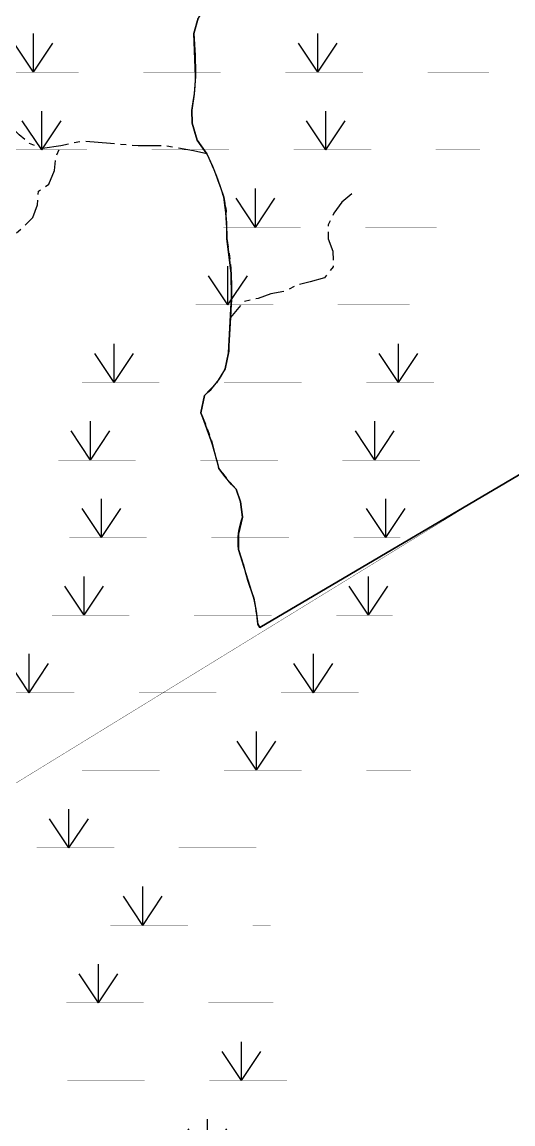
# Model space of a CAD drawing. Extents: x 209123 to 210085, y 4843977 to 4845861.
# Drawn here: x 209472.5 to 209662.4, y 4844876.4 to 4845302.7 of the extents above; entities that cross this region are included whole.
import ezdxf

# ---------------------------------------------------------------- set-up
doc = ezdxf.new("R2010")
doc.units = 0
doc.header["$LTSCALE"] = 1.5
doc.header["$MEASUREMENT"] = 0
doc.linetypes.add('TRACO_13', pattern=[12, 7.5, -1.5, 1.5, -1.5])
doc.layers.get('0').update_dxf_attribs({"linetype": 'CONTINUOUS'})
for name, color, linetype in [('CD-MALHA-LOTES', 7, 'CONTINUOUS'), ('HD-ALAGADO-BREJO', 170, 'CONTINUOUS'), ('HD-CURSO-INTER', 170, 'CONTINUOUS'), ('LM-LIM-SETOR-FISCAL', 7, 'CONTINUOUS'), ('RU-QUADRAS', 210, 'CONTINUOUS')]:
    doc.layers.add(name, color=color, linetype=linetype)
doc.linetypes.add('Limite', pattern='A,20,-3,[130,ltypeshp.shx,S=6.35,R=0,X=0,Y=0],-3,20', length=46)

# ---------------------------------------------------------------- blocks, each defined once
blk = doc.blocks.new('COD094', base_point=(198052.515178, 4844243.71571))
for q in [(198060.015178, 4844258.71571), (198052.515178, 4844254.96571), (198067.515178, 4844254.96571)]:
    blk.add_line((198060.015178, 4844243.71571), q)
blk = doc.blocks.new('*X7')
at = {"layer": 'HD-ALAGADO-BREJO', "const_width": 0.13}
for points in [[(209469.392967, 4845283.258323), (209494.392967, 4845283.259174)], [(209519.392967, 4845283.260025), (209549.392967, 4845283.261047)], [(209574.392967, 4845283.261898), (209579.392967, 4845283.262069)], [(209579.392967, 4845283.262069), (209604.392967, 4845283.26292)], [(209629.392967, 4845283.263771), (209649.392967, 4845283.264452)], [(209649.392967, 4845283.264452), (209653.164491, 4845283.26004)], [(209467.569153, 4845253.258151), (209472.569153, 4845253.258324)], [(209472.569153, 4845253.258324), (209497.569153, 4845253.25919)], [(209522.569153, 4845253.260055), (209552.569153, 4845253.261094)], [(209577.569153, 4845253.261959), (209582.569153, 4845253.262133)], [(209582.569153, 4845253.262133), (209607.569153, 4845253.262998)], [(209632.569153, 4845253.263863), (209647.569153, 4845253.264383)], [(209647.569153, 4845253.264383), (209649.646536, 4845253.259972)], [(209550.307789, 4845223.258946), (209555.307789, 4845223.259197)], [(209555.307789, 4845223.259197), (209580.307789, 4845223.260452)], [(209605.307789, 4845223.261707), (209630.307789, 4845223.262963)], [(209630.307789, 4845223.262963), (209632.920064, 4845223.259772)], [(209539.657384, 4845193.258806), (209544.657384, 4845193.259057)], [(209544.657384, 4845193.259057), (209569.657384, 4845193.260311)], [(209594.657384, 4845193.261565), (209619.657384, 4845193.26282)], [(209619.657384, 4845193.26282), (209622.415497, 4845193.259634)], [(209495.65302, 4845163.258333), (209500.65302, 4845163.258531)], [(209500.65302, 4845163.258531), (209525.65302, 4845163.259521)], [(209550.65302, 4845163.260511), (209580.65302, 4845163.261698)], [(209605.65302, 4845163.262688), (209610.65302, 4845163.262886)], [(209610.65302, 4845163.262886), (209630.65302, 4845163.263678)], [(209630.65302, 4845163.263678), (209631.940941, 4845163.259696)], [(209486.452622, 4845133.258208), (209491.452622, 4845133.258403)], [(209491.452622, 4845133.258403), (209516.452621, 4845133.259377)], [(209541.452621, 4845133.260351), (209571.452621, 4845133.261519)], [(209596.452621, 4845133.262493), (209601.452621, 4845133.262688)], [(209601.452621, 4845133.262688), (209626.452621, 4845133.263661)], [(209490.744738, 4845103.258218), (209495.744738, 4845103.258422)], [(209495.744738, 4845103.258422), (209520.744738, 4845103.259441)], [(209545.744738, 4845103.26046), (209575.744738, 4845103.261682)], [(209600.744738, 4845103.262701), (209605.744738, 4845103.262905)], [(209605.744738, 4845103.262905), (209615.744738, 4845103.263313)], [(209615.744738, 4845103.263313), (209618.857229, 4845103.259499)], [(209484.030179, 4845073.258118), (209489.030179, 4845073.258319)], [(209489.030179, 4845073.258319), (209514.030179, 4845073.259324)], [(209539.030179, 4845073.26033), (209569.030179, 4845073.261536)], [(209594.030179, 4845073.262541), (209599.030179, 4845073.262742)], [(209599.030179, 4845073.262742), (209614.030179, 4845073.263345)], [(209614.030179, 4845073.263345), (209615.885442, 4845073.259437)], [(209467.693281, 4845043.258054), (209492.693281, 4845043.258963)], [(209517.693281, 4845043.259872), (209547.693281, 4845043.260964)], [(209572.693281, 4845043.261873), (209577.693281, 4845043.262055)], [(209577.693281, 4845043.262055), (209602.693281, 4845043.262964)], [(209495.68362, 4845013.259521), (209525.68362, 4845013.260559)], [(209550.68362, 4845013.261424), (209555.68362, 4845013.261597)], [(209555.68362, 4845013.261597), (209580.68362, 4845013.262462)], [(209605.68362, 4845013.263327), (209620.68362, 4845013.263846)], [(209620.68362, 4845013.263846), (209623.016603, 4845013.259442)], [(209478.131373, 4844983.25796), (209483.131373, 4844983.258185)], [(209483.131373, 4844983.258185), (209508.131373, 4844983.259308)], [(209533.131373, 4844983.260431), (209563.131373, 4844983.261779)], [(209506.680016, 4844953.258212), (209511.680016, 4844953.258501)], [(209511.680016, 4844953.258501), (209536.680016, 4844953.259943)], [(209561.680016, 4844953.261385), (209566.680016, 4844953.261674)], [(209566.680016, 4844953.261674), (209568.64847, 4844953.258832)], [(209489.580817, 4844923.258008), (209494.580817, 4844923.258263)], [(209494.580817, 4844923.258263), (209519.580817, 4844923.259537)], [(209544.580817, 4844923.26081), (209569.580817, 4844923.262084)], [(209569.580817, 4844923.262084), (209569.745557, 4844923.25881)], [(209489.93831, 4844893.259425), (209519.93831, 4844893.260514)], [(209544.93831, 4844893.261422), (209549.93831, 4844893.261603)], [(209549.93831, 4844893.261603), (209574.93831, 4844893.262511)]]:
    blk.add_lwpolyline(points, dxfattribs=at)
at = {"layer": 'HD-ALAGADO-BREJO'}
for p in [(209469.392967, 4845283.258323), (209579.392967, 4845283.262069), (209472.569153, 4845253.258324), (209582.569153, 4845253.262133), (209555.307789, 4845223.259197), (209544.657384, 4845193.259057), (209500.65302, 4845163.258531), (209610.65302, 4845163.262886), (209491.452622, 4845133.258403), (209601.452621, 4845133.262688), (209495.744738, 4845103.258422), (209605.744738, 4845103.262905), (209489.030179, 4845073.258319), (209599.030179, 4845073.262742), (209467.693281, 4845043.258054), (209577.693281, 4845043.262055), (209555.68362, 4845013.261597), (209483.131373, 4844983.258185), (209511.680016, 4844953.258501), (209494.580817, 4844923.258263), (209549.93831, 4844893.261603), (209536.728838, 4844863.26174)]:
    blk.add_blockref('COD094', p, dxfattribs=at)

msp = doc.modelspace()

# ---------------------------------------------------------------- linework, layer by layer
at = {"layer": 'CD-MALHA-LOTES', "linetype": 'Continuous'}
for points in [[(209540.57, 4845304.2), (209538.92, 4845298.26), (209539.4, 4845289.68), (209539.64, 4845281.67), (209539.11, 4845274.78), (209538.21, 4845268.57), (209538.31, 4845263.62), (209540.18, 4845256.97), (209543.98, 4845251.67), (209546.16, 4845246.96), (209548.09, 4845242.01), (209550.53, 4845234.9), (209550.96, 4845232.51), (209551.52, 4845226.48), (209551.78, 4845219), (209553.35, 4845205.37), (209553.53, 4845196.57), (209553.3, 4845190.96), (209552.62, 4845179.72), (209552.41, 4845174.69), (209551.05, 4845168.58), (209547.73, 4845163.08), (209543.04, 4845158.26), (209541.63, 4845151.54), (209546.2, 4845139.05), (209548.64, 4845130.01), (209551.78, 4845125.87), (209555.33, 4845121.96), (209557, 4845117.13), (209557.75, 4845111.15), (209556.22, 4845104.62), (209556.17, 4845098.64), (209558.16, 4845092.55), (209559.73, 4845086.75), (209561.36, 4845082.02), (209562.12, 4845079.87), (209563.13, 4845074.83), (209563.67, 4845069.72), (209564.48, 4845068.52)], [(209564.48, 4845068.52), (209694.31, 4845144.9)]]:
    msp.add_lwpolyline(points, dxfattribs=at)
at = {"layer": 'HD-CURSO-INTER', "linetype": 'TRACO_13', "flags": 128}
for points in [[(209999.63, 4845851.1), (209995.15, 4845848.45), (209990.39, 4845845.21), (209985.78, 4845842.76), (209980.37, 4845839.72), (209974.93, 4845836.06), (209969.89, 4845833.22), (209965.06, 4845830.63), (209959.65, 4845827.79), (209954.72, 4845824.8), (209949.1, 4845821.36), (209944.01, 4845817.24), (209939.5, 4845812.47), (209936.3, 4845807.67), (209932.33, 4845803.23), (209927.72, 4845798.66), (209923.35, 4845793.87), (209921.47, 4845789.53), (209917.27, 4845782.18), (209913.07, 4845776.94), (209909.92, 4845772.95), (209906.53, 4845769.79), (209901.77, 4845767.57), (209896.6, 4845767.75), (209891.28, 4845768.61), (209887.39, 4845765.46), (209885.55, 4845760.73), (209883.25, 4845755.67), (209878.98, 4845751.25), (209874.85, 4845748.15), (209870.31, 4845744.26), (209866.1, 4845740.86), (209862.7, 4845735.86), (209859.58, 4845731.26), (209858.16, 4845726.32), (209858.71, 4845720.63), (209860.11, 4845715.72), (209861.99, 4845710.91), (209862.99, 4845705.44), (209862.84, 4845700.37), (209861.79, 4845695.21), (209858.3, 4845690.61), (209854.06, 4845685.86), (209849.24, 4845681.24), (209845.52, 4845676.3), (209841.5, 4845672.15), (209837.31, 4845668.1), (209833.62, 4845664.08), (209829.6, 4845659.36), (209828.05, 4845656.49), (209826.88, 4845654.33), (209825.53, 4845648.99), (209823.73, 4845643.11), (209820.61, 4845637.56), (209817.39, 4845632.18), (209814.49, 4845626.26), (209811.22, 4845621.76), (209807.13, 4845616.74), (209803.03, 4845611.89), (209798.69, 4845606.7), (209794.59, 4845602.05), (209789.52, 4845597.04), (209784.58, 4845592.05), (209779.79, 4845587.05), (209774.95, 4845582.84), (209770, 4845578.17), (209765.26, 4845574.13), (209759.7, 4845570.77), (209754.31, 4845567.53), (209748.13, 4845565.42), (209742.45, 4845563.13), (209736.56, 4845559.12), (209732.6, 4845554.82), (209731.24, 4845548.66), (209734.49, 4845543.05), (209736.67, 4845538.51), (209738.7, 4845533.73), (209743.18, 4845531.08), (209747.44, 4845528.45), (209752, 4845525.3), (209755.18, 4845521.11), (209757.48, 4845516.55), (209757.81, 4845510.28), (209756.26, 4845505.35), (209754.06, 4845500.59), (209751.35, 4845495.88), (209748.05, 4845491.26), (209744.91, 4845486.46), (209741.16, 4845481.86), (209737.57, 4845477.66), (209732.35, 4845477.74), (209727.18, 4845478.37), (209721.34, 4845479.78), (209716.2, 4845481.54), (209710.07, 4845484), (209703.98, 4845485.96), (209696.96, 4845486.7), (209690.59, 4845486.74), (209685.27, 4845487.25), (209679.68, 4845488.08), (209672.64, 4845488.15), (209666.44, 4845487.26), (209660.18, 4845484.6), (209653.57, 4845481.62), (209646.54, 4845478.79), (209639.53, 4845476.24), (209634.08, 4845474.77), (209628.78, 4845474.13), (209622.83, 4845475.01), (209615.59, 4845476.16), (209608.78, 4845477.07), (209603.62, 4845475.83), (209598.13, 4845472.22), (209596.97, 4845468.55), (209595.4, 4845463.12), (209593.22, 4845455.89), (209592.29, 4845450.8), (209591.37, 4845445.86), (209589.82, 4845438.82), (209588.84, 4845433.24), (209587.52, 4845428.02), (209586.15, 4845422.89), (209584.65, 4845417.72), (209582.78, 4845412.84), (209580.63, 4845407.68), (209578.11, 4845402.95), (209573.29, 4845397.76), (209569.65, 4845392.94), (209567.13, 4845388.21), (209564.09, 4845383.53), (209560.1, 4845379.86), (209555.46, 4845376.79), (209551, 4845373.72), (209546.79, 4845370.72), (209542.33, 4845367.28), (209541.03, 4845362.34), (209544.23, 4845356.28), (209545.7, 4845350.92), (209546.23, 4845345.35), (209547.87, 4845339.32), (209550.03, 4845334.76), (209552.38, 4845329.73), (209552.17, 4845323.28), (209549.73, 4845318.6), (209546.86, 4845313.62), (209543.31, 4845308.68), (209540.57, 4845304.2), (209538.92, 4845298.26), (209539.47, 4845288.27), (209539.64, 4845281.67), (209539.11, 4845274.78), (209538.21, 4845268.57), (209538.24, 4845263.4), (209540.18, 4845256.97), (209543.98, 4845251.67), (209546.16, 4845246.96), (209548.09, 4845242.01), (209550.53, 4845234.9), (209551.45, 4845229.85), (209551.56, 4845224.83), (209551.78, 4845219), (209552.63, 4845213), (209553.25, 4845207.18), (209553.57, 4845201.33), (209553.52, 4845195.19), (209553.17, 4845188.45), (209552.71, 4845181.83), (209552.41, 4845174.69), (209551.05, 4845168.58), (209547.73, 4845163.08), (209543.04, 4845158.26), (209541.63, 4845151.54), (209543.95, 4845146), (209545.77, 4845140.87), (209547.14, 4845135.11), (209548.64, 4845130.01), (209551.78, 4845125.87), (209555.33, 4845121.96), (209557, 4845117.13), (209557.75, 4845111.15), (209556.27, 4845105.05), (209556.17, 4845098.64), (209558.16, 4845092.55), (209559.73, 4845086.75), (209561.8, 4845080.72)], [(209543.98, 4845251.67), (209538.79, 4845252.9), (209527.97, 4845254.74), (209517.46, 4845254.75), (209506.64, 4845255.67), (209495.82, 4845256.59), (209487.47, 4845254.75), (209480.36, 4845253.83), (209475.42, 4845255.67), (209471.4, 4845259.05), (209467.69, 4845262.73), (209465.22, 4845267.95), (209463.05, 4845273.48), (209463.05, 4845279.63), (209463.67, 4845285.16), (209463.67, 4845290.38), (209464.29, 4845295.6), (209463.36, 4845301.13), (209459.96, 4845304.81), (209454.3, 4845307.51), (209449.76, 4845308.5), (209444.2, 4845308.81), (209438.94, 4845308.5), (209432.45, 4845309.42), (209426.58, 4845312.19), (209421.01, 4845314.95), (209415.76, 4845318.94), (209412.05, 4845322.32), (209406.48, 4845324.17), (209395.36, 4845324.78), (209390.1, 4845324.17), (209384.85, 4845324.78), (209379.59, 4845327.24), (209373.72, 4845329.08), (209367.84, 4845330.92), (209361.66, 4845333.07), (209356.75, 4845335.34), (209352.04, 4845337.32), (209347.05, 4845338.92), (209341.09, 4845340.98), (209335.13, 4845343.09), (209329.59, 4845345.05), (209324.08, 4845347.38), (209319.64, 4845350.68), (209315.09, 4845354.23), (209309.65, 4845355.84), (209304.28, 4845356.72), (209299.85, 4845359.74), (209295.24, 4845363.84), (209290.89, 4845367.94), (209287.64, 4845371.93), (209285.34, 4845377.59), (209283.39, 4845383.15), (209281.32, 4845389.11), (209278.34, 4845393.65), (209274.84, 4845398.71), (209272.68, 4845399.97), (209268.51, 4845400.23), (209264.47, 4845397.53), (209261.93, 4845393.82), (209258.21, 4845390.22), (209252.84, 4845390.65), (209248.71, 4845394.18), (209245.28, 4845399.22), (209240.63, 4845402.02), (209235.71, 4845403.87)], [(209460.58, 4845211.75), (209463.98, 4845215.74), (209468.31, 4845219.42), (209472.63, 4845223.11), (209476.65, 4845227.1), (209478.51, 4845232.02), (209478.82, 4845237.24), (209482.84, 4845240), (209485, 4845245.22), (209485.62, 4845250.75), (209487.47, 4845254.75)], [(209600.08, 4845236.22), (209596.19, 4845232.95), (209593.1, 4845228.72), (209590.93, 4845224.21), (209590.88, 4845218.89), (209592.76, 4845214.01), (209592.89, 4845208.06), (209589.48, 4845203.76), (209583.92, 4845202.22), (209578.97, 4845200.99), (209574.03, 4845198.53), (209568.77, 4845197.61), (209563.83, 4845195.77), (209558.26, 4845194.54), (209553.17, 4845188.45)]]:
    msp.add_lwpolyline(points, dxfattribs=at)
at = {"layer": 'LM-LIM-SETOR-FISCAL', "color": 7, "linetype": 'Limite', "ltscale": 0.1, "const_width": 0.13, "flags": 128}
msp.add_lwpolyline([(209756.5, 4845516.29), (209751.3, 4845524.57), (209742.67, 4845530.22), (209737.91, 4845533.03), (209733.61, 4845542.58), (209730.18, 4845548.5), (209731.68, 4845555.3), (209735.91, 4845559.88), (209741.98, 4845564.02), (209753.89, 4845568.44), (209759.18, 4845571.62), (209769.33, 4845578.92), (209783.86, 4845592.74), (209797.93, 4845607.35), (209810.43, 4845622.37), (209819.75, 4845638.06), (209824.57, 4845649.26), (209828.77, 4845659.93), (209832.87, 4845664.74), (209848.49, 4845681.91), (209857.53, 4845691.24), (209860.86, 4845695.63), (209861.99, 4845705.36), (209861.02, 4845710.64), (209859.16, 4845715.4), (209857.15, 4845726.42), (209858.67, 4845731.69), (209865.35, 4845741.55), (209874.22, 4845748.93), (209882.41, 4845756.24), (209886.56, 4845766.07), (209891, 4845769.67), (209901.56, 4845768.58), (209905.96, 4845770.63), (209912.29, 4845777.56), (209920.57, 4845789.98), (209922.5, 4845794.42), (209931.6, 4845803.92), (209935.51, 4845808.28), (209938.71, 4845813.1), (209948.53, 4845822.18), (209959.16, 4845828.66), (209974.4, 4845836.91), (209985.3, 4845843.64), (209999.63, 4845851.1), (210005.85, 4845852.59), (210008.83, 4845748.88), (210012.92, 4845552.03), (210014.83, 4845430.78), (210016.4, 4845308.43), (210019.84, 4845187.26), (210022.71, 4845049.46), (210025.73, 4844869.03), (210027.84, 4844746.03), (210028.55, 4844610.67), (210030.42, 4844504.69), (210034.54, 4844395.49), (210034.98, 4844356.84), (210037.09, 4844303.19), (210041.11, 4844243.91), (210042.66, 4844241.49), (210041.24, 4844225.16), (210043.91, 4844157.03), (209880.94, 4844060.34), (209730.56, 4843976.83), (209721.87, 4844263.16), (209719.55, 4844281.84), (209717.08, 4844293.94), (209714.37, 4844312.96), (209713.82, 4844325.29), (209714.97, 4844349.6), (209717.05, 4844364.77), (209717.83, 4844381.99), (209717.12, 4844411.82), (209717.22, 4844427.24), (209717.1, 4844446.23), (209716, 4844456.05), (209712.25, 4844471.82), (209711.6, 4844484.23), (209712.56, 4844517.1), (209711.89, 4844571.62), (209709.7, 4844684.19), (209706.22, 4844772.81), (209704.76, 4844848.62), (209704.58, 4844905.73), (209701.13, 4845088.11), (209700.9, 4845149.96), (209442.8, 4844991.55), (209237.03, 4844921.8), (209232.93, 4844899.15), (209223.07, 4844898.14), (209223.58, 4844893.28), (209178.83, 4844885.81), (209181.74, 4844843.24), (209186.67, 4844817.46), (209186.43, 4844813.71), (209159.38, 4844808.75), (209151.39, 4844809.37), (209145.88, 4844816.7), (209144.38, 4844823.1), (209142.68, 4844839.54), (209142.04, 4844859.97), (209138.84, 4844868.81), (209134.67, 4844876.18), (209127.19, 4844880.69), (209131.76, 4844886.69), (209131.76, 4844898.36), (209130.33, 4844910.26), (209129.68, 4844932.5), (209129.26, 4845060.67), (209126.52, 4845138.55), (209123.25, 4845217.54), (209226.33, 4845219.29), (209222.79, 4845325.24), (209220.85, 4845402.89), (209219.98, 4845454.41), (209226.26, 4845455.39), (209399.02, 4845457.74), (209461.83, 4845458.1), (209475.56, 4845459.96), (209501.71, 4845467.83), (209505.47, 4845394.52), (209504.56, 4845374.59), (209505.1, 4845367.3), (209542.33, 4845367.28), (209550.43, 4845374.54), (209563.32, 4845384.18), (209568.8, 4845393.48), (209577.29, 4845403.54), (209585.18, 4845423.15), (209590.39, 4845446.06), (209592.24, 4845456.12), (209597.28, 4845472.86), (209603.22, 4845476.76), (209608.72, 4845478.09), (209628.79, 4845475.14), (209633.88, 4845475.76), (209646.18, 4845479.73), (209666.16, 4845488.23), (209685.39, 4845488.24), (209697.02, 4845487.7), (209704.19, 4845486.94), (209721.62, 4845480.74), (209737.12, 4845478.67), (209747.23, 4845491.82), (209750.5, 4845496.43), (209755.32, 4845505.71), (209756.8, 4845510.41)], close=True, dxfattribs=at)
at = {"layer": 'RU-QUADRAS', "color": 6, "linetype": 'Continuous'}
msp.add_lwpolyline([(209694.31, 4845144.9), (209564.48, 4845068.52), (209563.67, 4845069.72, 0.046279), (209562.12, 4845079.87), (209556.17, 4845098.64, -0.111352), (209557.75, 4845111.15), (209557, 4845117.13), (209555.33, 4845121.96, -0.044173), (209548.64, 4845130.01, 0.043594), (209541.63, 4845151.54), (209543.04, 4845158.26, 0.114821), (209551.05, 4845168.58), (209552.41, 4845174.69), (209553.53, 4845196.57), (209553.35, 4845205.37), (209551.78, 4845219, 0.04117), (209550.53, 4845234.9, 0.042949), (209543.98, 4845251.67), (209540.18, 4845256.97), (209538.31, 4845263.62), (209538.21, 4845268.57, 0.033589), (209539.64, 4845281.67), (209538.92, 4845298.26), (209540.57, 4845304.2, 0.043093)], format="xyb", dxfattribs=at)

# ---------------------------------------------------------------- block references
at = {"layer": 'HD-ALAGADO-BREJO'}
msp.add_blockref('*X7', (0, 0), dxfattribs=at)

doc.saveas('drawing.dxf')
